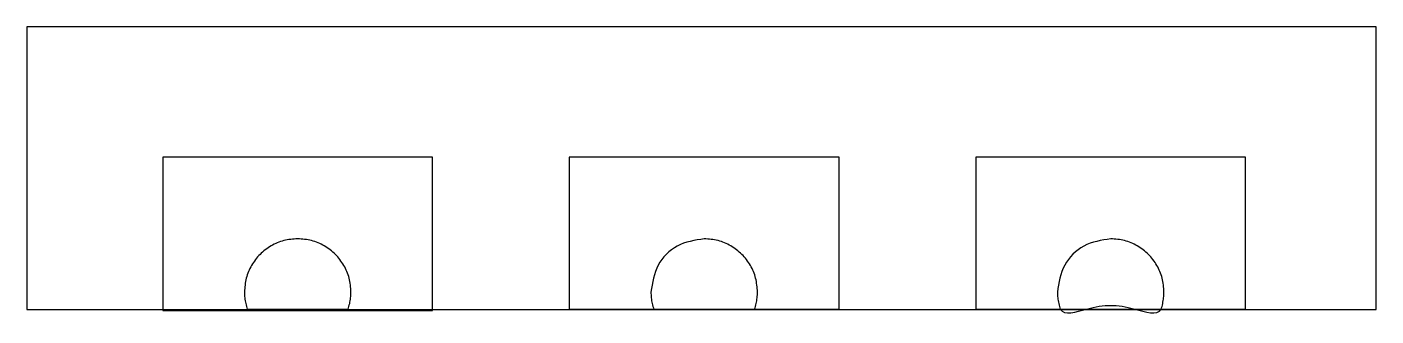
# Model space of a CAD drawing. Extents: x 0 to 2657, y 2087 to 2657.
import ezdxf

# ---------------------------------------------------------------- set-up
doc = ezdxf.new("R2010")
doc.units = 0
doc.layers.add('Capa_1', color=7, linetype='CONTINUOUS')

msp = doc.modelspace()

# ---------------------------------------------------------------- linework, layer by layer
at = {"layer": 'Capa_1', "color": 7}
for p, q in [((0, 2657.480269), (0, 2100.419722)), ((2657.4805, 2657.480269), (0, 2657.480269)), ((0, 2657.480269), (0, 2657.480269)), ((2657.4805, 2100.419722), (2657.4805, 2657.480269)), ((267.51953, 2400.589639), (267.51953, 2098.478316)), ((799.01562, 2400.589639), (267.51953, 2400.589639)), ((267.51953, 2400.589639), (267.51953, 2400.589639)), ((799.01562, 2098.478316), (799.01562, 2400.589639)), ((1068.3066, 2400.589639), (1068.3066, 2101.079878)), ((1599.8027, 2400.589639), (1068.3066, 2400.589639)), ((1068.3066, 2400.589639), (1068.3066, 2400.589639)), ((1599.8027, 2101.079878), (1599.8027, 2400.589639)), ((1869.0938, 2400.589639), (1869.0938, 2101.079878)), ((2400.5898, 2400.589639), (1869.0938, 2400.589639)), ((1869.0938, 2400.589639), (1869.0938, 2400.589639)), ((2400.5898, 2101.079878), (2400.5898, 2400.589639)), ((533.26758, 2239.800579), (533.26758, 2239.800579)), ((1334.0547, 2239.800579), (1334.0547, 2239.800579)), ((2134.8418, 2239.800579), (2134.8418, 2239.800579)), ((0, 2100.419722), (2657.4805, 2100.419722)), ((434.02344, 2101.079878), (632.53711, 2101.079878)), ((1068.3066, 2101.079878), (1599.8027, 2101.079878)), ((1234.8105, 2101.079878), (1433.3242, 2101.079878)), ((1869.0938, 2101.079878), (2400.5898, 2101.079878)), ((267.51953, 2098.478316), (799.01562, 2098.478316))]:
    msp.add_line(p, q, dxfattribs=at)
for points, knots in [([(533.26758, 2239.800579), (524.082255, 2239.100957), (505.787618, 2237.707503), (480.194199, 2226.694728), (458.169406, 2209.939769), (441.414445, 2187.914977), (430.401669, 2162.32156), (429.008213, 2144.026923), (428.30859, 2134.841597)], [0, 0, 0, 0, 27.475681, 54.723988, 82.199669, 109.675351, 136.923657, 164.399338, 164.399338, 164.399338, 164.399338]), ([(638.22656, 2134.841597), (637.526937, 2144.026922), (636.133481, 2162.321558), (625.120706, 2187.914974), (608.365748, 2209.939766), (586.340956, 2226.694725), (560.74754, 2237.7075), (542.452905, 2239.100956), (533.26758, 2239.800579)], [0, 0, 0, 0, 27.47568, 54.723984, 82.199664, 109.675344, 136.923649, 164.399328, 164.399328, 164.399328, 164.399328]), ([(1334.0547, 2239.800579), (1315.663393, 2236.91349), (1279.426258, 2231.224941), (1237.672307, 2189.470202), (1231.984442, 2153.232959), (1229.0977, 2134.841597)], [0, 0, 0, 0, 54.878214, 108.128763, 163.006977, 163.006977, 163.006977, 163.006977]), ([(1439.0137, 2134.841597), (1438.314077, 2144.026923), (1436.920621, 2162.321561), (1425.907843, 2187.91498), (1409.152881, 2209.939773), (1387.128085, 2226.694732), (1361.534664, 2237.707505), (1343.240026, 2239.100958), (1334.0547, 2239.800579)], [0, 0, 0, 0, 27.475683, 54.723991, 82.199674, 109.675357, 136.923665, 164.399348, 164.399348, 164.399348, 164.399348]), ([(2134.8418, 2239.800579), (2116.450493, 2236.91349), (2080.213358, 2231.224941), (2038.459407, 2189.470202), (2032.771542, 2153.232959), (2029.8848, 2134.841597)], [0, 0, 0, 0, 54.878214, 108.128763, 163.006977, 163.006977, 163.006977, 163.006977]), ([(2239.8008, 2134.841597), (2239.101177, 2144.026923), (2237.707721, 2162.321561), (2226.694943, 2187.91498), (2209.939981, 2209.939773), (2187.915185, 2226.694732), (2162.321764, 2237.707505), (2144.027126, 2239.100958), (2134.8418, 2239.800579)], [0, 0, 0, 0, 27.475683, 54.723991, 82.199674, 109.675357, 136.923665, 164.399348, 164.399348, 164.399348, 164.399348]), ([(428.30859, 2134.841597), (428.448445, 2131.019967), (428.727948, 2123.382373), (430.648086, 2112.038741), (432.897766, 2104.734639), (434.02344, 2101.079878)], [0, 0, 0, 0, 11.465195, 22.913391, 34.378586, 34.378586, 34.378586, 34.378586]), ([(632.53711, 2101.079878), (633.659911, 2104.735023), (635.903848, 2112.039895), (637.815448, 2123.383505), (638.089455, 2131.020345), (638.22656, 2134.841597)], [0, 0, 0, 0, 11.463766, 22.910539, 34.374305, 34.374305, 34.374305, 34.374305]), ([(1229.0977, 2134.841597), (1229.237333, 2131.019998), (1229.516393, 2123.382465), (1231.435842, 2112.038834), (1233.685058, 2104.73467), (1234.8105, 2101.079878)], [0, 0, 0, 0, 11.465079, 22.91316, 34.378239, 34.378239, 34.378239, 34.378239]), ([(1433.3242, 2101.079878), (1434.447006, 2104.735022), (1436.690955, 2112.039893), (1438.602572, 2123.383503), (1438.876589, 2131.020345), (1439.0137, 2134.841597)], [0, 0, 0, 0, 11.463769, 22.910544, 34.374313, 34.374313, 34.374313, 34.374313]), ([(2029.8848, 2134.841597), (2030.005618, 2130.995918), (2030.247076, 2123.310262), (2032.448556, 2112.327301), (2037.428861, 2085.648268), (2112.339051, 2111.026242), (2157.362942, 2111.029557), (2232.290387, 2085.644871), (2237.252355, 2112.328369), (2239.446159, 2123.311304), (2239.682528, 2130.996266), (2239.8008, 2134.841597)], [0, 0, 0, 0, 11.465085, 22.913171, 34.378256, 85.844745, 181.425367, 232.891856, 244.355625, 255.802401, 267.266169, 267.266169, 267.266169, 267.266169])]:
    msp.add_open_spline(points, degree=3, knots=knots, dxfattribs=at)

doc.saveas('drawing.dxf')
